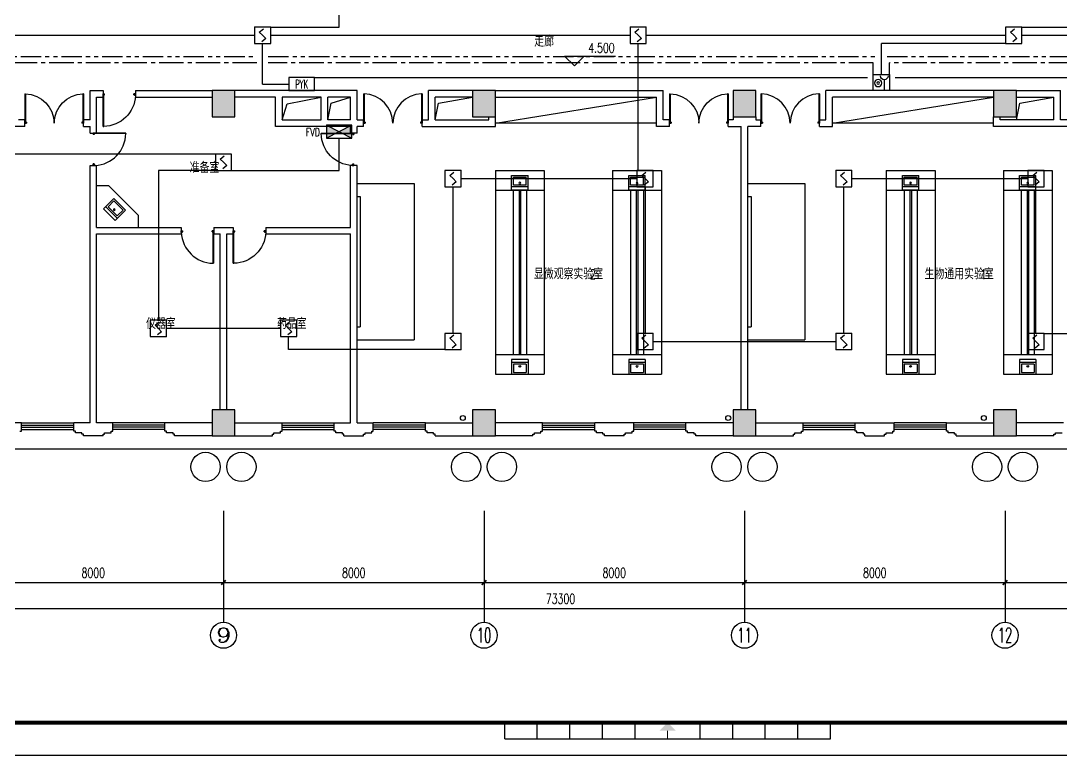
# Model space of a CAD drawing. Extents: x 190999 to 918899, y -200814 to 215286.
# Drawn here: x 349487 to 381437, y 71786 to 94331 of the extents above; entities that cross this region are included whole.
import ezdxf
from ezdxf.enums import TextEntityAlignment as Align

# ---------------------------------------------------------------- set-up
doc = ezdxf.new("R2010")
doc.units = 0
doc.header["$LTSCALE"] = 1000
doc.header["$MEASUREMENT"] = 0
doc.linetypes.add('CENTER2', pattern=[1.125, 0.75, -0.125, 0.125, -0.125])
doc.linetypes.add('PHANTOM2', pattern=[1.25, 0.625, -0.125, 0.125, -0.125, 0.125, -0.125])
doc.layers.get('Defpoints').update_dxf_attribs({"color": 1})
for name, color, linetype in [('00-EQUIP', 3, 'Continuous'), ('00-WIRE-4', 6, 'Continuous'), ('A-墙线', 2, 'Continuous'), ('A-外包装修', 250, 'Continuous'), ('A-外窗', 145, 'Continuous'), ('A-家具', 250, 'Continuous'), ('A-门', 167, 'Continuous'), ('AXIS', 3, 'Continuous'), ('AXIS_TEXT', 7, 'Continuous'), ('COLUMN', 2, 'Continuous'), ('DIM_ELEV', 3, 'Continuous'), ('PUB_HATCH', 250, 'Continuous'), ('PUB_TEXT', 7, 'Continuous'), ('图框', 189, 'Continuous'), ('房间名称', 7, 'Continuous'), ('暖通-风-说明', 3, 'Continuous'), ('洞口线', 165, 'Continuous'), ('雨水管', 151, 'Continuous')]:
    doc.layers.add(name, color=color, linetype=linetype)
doc.styles.add('_COMPLEX', font='COMPLEX.shx', dxfattribs={"width": 0.5})
doc.styles.add('_TCH_AXIS', font='COMPLEX', dxfattribs={"bigfont": 'GBCBIG'})
doc.styles.add('_TCH_DIM', font='SIMPLEX', dxfattribs={"bigfont": 'GBCBIG'})
doc.styles.add('COMPLEX', font='COMPLEX')
doc.styles.add('DIM_FONT', font='SIMPLEX', dxfattribs={"width": 0.7, "bigfont": 'GBCBIG'})
doc.styles.add('HZ-ZGBZ', font='romanc.shx', dxfattribs={"width": 0.65})
doc.styles.get("Standard").update_dxf_attribs({"font": 'simhei.ttf'})
doc.styles.add('XXK', font='romans.shx', dxfattribs={"width": 0.75, "bigfont": 'hzf.shx'})
doc.styles.add('zz-1', font='arial.ttf', dxfattribs={"width": 0.8})
doc.linetypes.add('4INE', pattern='A,1,-0.15,["4",XXK,S=0.3,R=0,X=-0.1,Y=-0.1],-0.25', length=1.4)
doc.dimstyles.new('DIMN', dxfattribs={"dimtxt": 300, "dimasz": 100, "dimexe": 250, "dimexo": 300, "dimgap": 150, "dimtad": 1, "dimdec": 0, "dimzin": 0, "dimdsep": 46, "dimtxsty": 'DIM_FONT', "dimblk": 'ARCHTICK', "dimcen": 0.09, "dimclrt": 7, "dimazin": 2, "dimtfac": 1, "dimtdec": 0, "dimtix": 1, "dimtmove": 2, "dimatfit": 3, "dimfxl": 0, "dimtolj": 1, "dimtzin": 0, "dimarcsym": 0})

# ---------------------------------------------------------------- blocks, each defined once
blk = doc.blocks.new('TJAD_TK_A0')
at = {"layer": '图框'}
for p, q in [((1517.5, -436.65), (1517.5, -431.65)), ((1527.5, -436.65), (1527.5, -431.65)), ((1537.5, -436.65), (1537.5, -431.65)), ((1547.5, -436.65), (1547.5, -431.65)), ((1557.5, -436.65), (1557.5, -431.65)), ((1577.5, -436.65), (1577.5, -431.65)), ((1587.5, -436.65), (1587.5, -431.65)), ((1597.5, -436.65), (1597.5, -431.65)), ((1607.5, -436.65), (1607.5, -431.65)), ((1617.5, -436.65), (1617.5, -431.65)), ((1517.5, -436.65), (1617.5, -436.65)), ((973, -441.7), (2162, -441.7))]:
    blk.add_line(p, q, dxfattribs=at)
at = {"layer": '图框', "const_width": 1.2}
blk.add_lwpolyline([(2152, -431.7), (2152, 389.3), (998, 389.3), (998, -431.7)], close=True, dxfattribs=at)
at = {"layer": '图框', "const_width": 0.3}
blk.add_lwpolyline([(1567.5, -434.15), (1567.5, -436.65)], dxfattribs=at)
at = {"layer": '图框'}
blk.add_solid([(1570, -434.15), (1565, -434.15), (1567.5, -431.65)], dxfattribs=at)
blk = doc.blocks.new('m1000')
at = {"layer": 'A-墙线'}
for p, q in [((0, 0), (0, 200)), ((1000, 0), (1000, 200))]:
    blk.add_line(p, q, dxfattribs=at)
at = {"layer": 'A-门'}
for p, q in [((0, 1100), (0, 100)), ((0, 1100), (20, 1100)), ((20, 1100), (20, 150)), ((0, 150), (30, 150)), ((0, 100), (50, 100)), ((30, 150), (30, 130)), ((30, 130), (50, 130)), ((50, 130), (50, 100)), ((950, 130), (950, 100)), ((970, 130), (950, 130)), ((1000, 100), (950, 100)), ((970, 150), (970, 130)), ((1000, 150), (970, 150)), ((1000, 150), (1000, 100))]:
    blk.add_line(p, q, dxfattribs=at)
blk.add_arc((0, 100), 1000, 2.866, 88.854, dxfattribs=at)
blk = doc.blocks.new('m1800')
at = {"layer": 'A-墙线'}
for p, q in [((-900, -100), (-900, 100)), ((900, -100), (900, 100))]:
    blk.add_line(p, q, dxfattribs=at)
at = {"layer": 'A-门'}
for p, q in [((-900, 900), (-900, 0)), ((-900, 900), (-880, 900)), ((-880, 900), (-880, 50)), ((880, 900), (880, 50)), ((900, 900), (880, 900)), ((900, 900), (900, 0)), ((-900, 50), (-870, 50)), ((-900, 0), (-850, 0)), ((-870, 50), (-870, 30)), ((-870, 30), (-850, 30)), ((-850, 30), (-850, 0)), ((850, 30), (850, 0)), ((870, 30), (850, 30)), ((900, 0), (850, 0)), ((870, 50), (870, 30)), ((900, 50), (870, 50))]:
    blk.add_line(p, q, dxfattribs=at)
for centre, start, end in [((-900, 0), 0, 88.7267), ((900, 0), 91.2733, 180)]:
    blk.add_arc(centre, 900, start, end, dxfattribs=at)
blk = doc.blocks.new('_ArchTick')
at = {"const_width": 0.5}
blk.add_lwpolyline([(-0.7, -0.7), (0.7, 0.7)], dxfattribs=at)
blk = doc.blocks.new('*D67')
at = {"layer": 'AXIS', "color": 0, "lineweight": -2}
for p, q in [((347712, 78486), (347712, 76836)), ((355712, 78486), (355712, 76836)), ((347712, 77086), (355712, 77086))]:
    blk.add_line(p, q, dxfattribs=at)
at = {"layer": 'Defpoints', "color": 0}
for p in [(347712, 78786), (355712, 78786), (355712, 77086)]:
    blk.add_point(p, dxfattribs=at)
at = {"layer": 'AXIS', "color": 0, "lineweight": -2, "xscale": 100, "yscale": 100, "zscale": 100, "rotation": 180}
blk.add_blockref('_ArchTick', (347712, 77086), dxfattribs=at)
at = {"layer": 'AXIS', "color": 0, "lineweight": -2, "xscale": 100, "yscale": 100, "zscale": 100}
blk.add_blockref('_ArchTick', (355712, 77086), dxfattribs=at)
at = {"layer": 'AXIS', "color": 7, "insert": (351712, 77386), "char_height": 300, "attachment_point": 5, "style": 'DIM_FONT'}
blk.add_mtext('\\A1;8000', dxfattribs=at)
blk = doc.blocks.new('*D68')
at = {"layer": 'AXIS', "color": 0, "lineweight": -2}
for p, q in [((355712, 78486), (355712, 76836)), ((363712, 78486), (363712, 76836)), ((355712, 77086), (363712, 77086))]:
    blk.add_line(p, q, dxfattribs=at)
at = {"layer": 'Defpoints', "color": 0}
for p in [(355712, 78786), (363712, 78786), (363712, 77086)]:
    blk.add_point(p, dxfattribs=at)
at = {"layer": 'AXIS', "color": 0, "lineweight": -2, "xscale": 100, "yscale": 100, "zscale": 100, "rotation": 180}
blk.add_blockref('_ArchTick', (355712, 77086), dxfattribs=at)
at = {"layer": 'AXIS', "color": 0, "lineweight": -2, "xscale": 100, "yscale": 100, "zscale": 100}
blk.add_blockref('_ArchTick', (363712, 77086), dxfattribs=at)
at = {"layer": 'AXIS', "color": 7, "insert": (359712, 77386), "char_height": 300, "attachment_point": 5, "style": 'DIM_FONT'}
blk.add_mtext('\\A1;8000', dxfattribs=at)
blk = doc.blocks.new('*D69')
at = {"layer": 'AXIS', "color": 0, "lineweight": -2}
for p, q in [((363712, 78486), (363712, 76836)), ((371712, 78486), (371712, 76836)), ((363712, 77086), (371712, 77086))]:
    blk.add_line(p, q, dxfattribs=at)
at = {"layer": 'Defpoints', "color": 0}
for p in [(363712, 78786), (371712, 78786), (371712, 77086)]:
    blk.add_point(p, dxfattribs=at)
at = {"layer": 'AXIS', "color": 0, "lineweight": -2, "xscale": 100, "yscale": 100, "zscale": 100, "rotation": 180}
blk.add_blockref('_ArchTick', (363712, 77086), dxfattribs=at)
at = {"layer": 'AXIS', "color": 0, "lineweight": -2, "xscale": 100, "yscale": 100, "zscale": 100}
blk.add_blockref('_ArchTick', (371712, 77086), dxfattribs=at)
at = {"layer": 'AXIS', "color": 7, "insert": (367712, 77386), "char_height": 300, "attachment_point": 5, "style": 'DIM_FONT'}
blk.add_mtext('\\A1;8000', dxfattribs=at)
blk = doc.blocks.new('*D70')
at = {"layer": 'AXIS', "color": 0, "lineweight": -2}
for p, q in [((371712, 78486), (371712, 76836)), ((379712, 78486), (379712, 76836)), ((371712, 77086), (379712, 77086))]:
    blk.add_line(p, q, dxfattribs=at)
at = {"layer": 'Defpoints', "color": 0}
for p in [(371712, 78786), (379712, 78786), (379712, 77086)]:
    blk.add_point(p, dxfattribs=at)
at = {"layer": 'AXIS', "color": 0, "lineweight": -2, "xscale": 100, "yscale": 100, "zscale": 100, "rotation": 180}
blk.add_blockref('_ArchTick', (371712, 77086), dxfattribs=at)
at = {"layer": 'AXIS', "color": 0, "lineweight": -2, "xscale": 100, "yscale": 100, "zscale": 100}
blk.add_blockref('_ArchTick', (379712, 77086), dxfattribs=at)
at = {"layer": 'AXIS', "color": 7, "insert": (375712, 77386), "char_height": 300, "attachment_point": 5, "style": 'DIM_FONT'}
blk.add_mtext('\\A1;8000', dxfattribs=at)
blk = doc.blocks.new('*D71')
at = {"layer": 'AXIS', "color": 0, "lineweight": -2}
for p, q in [((379712, 78486), (379712, 76836)), ((387712, 78486), (387712, 76836)), ((379712, 77086), (387712, 77086))]:
    blk.add_line(p, q, dxfattribs=at)
at = {"layer": 'Defpoints', "color": 0}
for p in [(379712, 78786), (387712, 78786), (387712, 77086)]:
    blk.add_point(p, dxfattribs=at)
at = {"layer": 'AXIS', "color": 0, "lineweight": -2, "xscale": 100, "yscale": 100, "zscale": 100, "rotation": 180}
blk.add_blockref('_ArchTick', (379712, 77086), dxfattribs=at)
at = {"layer": 'AXIS', "color": 0, "lineweight": -2, "xscale": 100, "yscale": 100, "zscale": 100}
blk.add_blockref('_ArchTick', (387712, 77086), dxfattribs=at)
at = {"layer": 'AXIS', "color": 7, "insert": (383712, 77386), "char_height": 300, "attachment_point": 5, "style": 'DIM_FONT'}
blk.add_mtext('\\A1;8000', dxfattribs=at)
blk = doc.blocks.new('*D75')
at = {"layer": 'AXIS', "color": 0, "lineweight": -2}
for p, q in [((329412, 78486), (329412, 76036)), ((402712, 78486), (402712, 76036)), ((329412, 76286), (402712, 76286))]:
    blk.add_line(p, q, dxfattribs=at)
at = {"layer": 'Defpoints', "color": 0}
for p in [(329412, 78786), (402712, 78786), (402712, 76286)]:
    blk.add_point(p, dxfattribs=at)
at = {"layer": 'AXIS', "color": 0, "lineweight": -2, "xscale": 100, "yscale": 100, "zscale": 100, "rotation": 180}
blk.add_blockref('_ArchTick', (329412, 76286), dxfattribs=at)
at = {"layer": 'AXIS', "color": 0, "lineweight": -2, "xscale": 100, "yscale": 100, "zscale": 100}
blk.add_blockref('_ArchTick', (402712, 76286), dxfattribs=at)
at = {"layer": 'AXIS', "color": 7, "insert": (366062, 76586), "char_height": 300, "attachment_point": 5, "style": 'DIM_FONT'}
blk.add_mtext('\\A1;73300', dxfattribs=at)
blk = doc.blocks.new('_AXISO')
blk.add_circle((0, 0), 0.5)
at = {"layer": 'AXIS_TEXT', "style": 'COMPLEX', "width": 1.041667}
blk.add_attdef('A', text='', height=0.56, dxfattribs=at).set_placement((-0.25, -0.28), (0.25, -0.28), align=Align.FIT)
blk = doc.blocks.new('$plan$00001609')
at = {"linetype": 'Continuous'}
for p, q in [((0, -251), (0, 251)), ((0, 251), (450, 251)), ((93, -251), (93, 251)), ((146, -199), (146, 199)), ((146, 199), (397, 199)), ((397, 199), (397, -199)), ((450, 251), (450, -251)), ((0, -251), (450, -251)), ((146, -199), (397, -199))]:
    blk.add_line(p, q, dxfattribs=at)
blk.add_line((238, 2), (238, 0))
blk.add_arc((212, 0), 26, 4.716, 0, dxfattribs=at)
at = {"style": 'zz-1'}
for tag in ['YSIZE', 'XSIZE']:
    blk.add_attdef(tag, (0, 0), '', height=0.5, dxfattribs=at)
blk = doc.blocks.new('_LINKPT1')
at = {"color": 0}
blk.add_line((0, 0), (0, 0), dxfattribs=at)
blk = doc.blocks.new('3S1KCGW2')
for p, q in [((0.5, 0.5), (-0.5, 0.5)), ((-0.5, 0.5), (-0.5, -0.5)), ((-0.2, 0.2), (0.05, 0.4)), ((0, 0), (-0.2, 0.2)), ((0, 0), (0.2, -0.2)), ((0.5, -0.5), (0.5, 0.5)), ((-0.5, -0.5), (0.5, -0.5)), ((0.2, -0.2), (-0.05, -0.4))]:
    blk.add_line(p, q)
at = {"const_width": 0.04, "flags": 128}
blk.add_lwpolyline([(-0.5, -0.5), (-0.5, 0.5), (0.5, 0.5), (0.5, -0.5)], close=True, dxfattribs=at)
at = {"xscale": 0.002, "yscale": 0.002, "zscale": 0.002}
for p in [(-0.5, 0), (0, 0.5), (0.5, 0), (0, -0.5)]:
    blk.add_blockref('_LINKPT1', p, dxfattribs=at)
at = {"flags": 9}
blk.add_attdef('A', (0, 0), '', height=0.00002, dxfattribs=at)
blk = doc.blocks.new('3T1W6ZCM')
for p, q in [((0.5, 0.5), (-0.5, 0.5)), ((-0.5, 0.5), (-0.5, -0.5)), ((-0.178, 0.172), (-0.178, -0.443)), ((0.5, -0.5), (0.5, 0.5)), ((-0.5, -0.5), (0.5, -0.5))]:
    blk.add_line(p, q)
at = {"const_width": 0.04}
blk.add_lwpolyline([(-0.5, 0.5), (-0.5, -0.5), (0.5, -0.5), (0.5, 0.5)], close=True, dxfattribs=at)
for radius in [0.222, 0.074]:
    blk.add_circle((0.197, -0.03), radius)
blk.add_arc((-0.178, 0.403), 0.231, 180, 0)
at = {"xscale": 0.002, "yscale": 0.002, "zscale": 0.002}
for p in [(-0.5, 0), (0, 0.5), (0.5, 0), (0, -0.5)]:
    blk.add_blockref('_LINKPT1', p, dxfattribs=at)
at = {"flags": 9}
blk.add_attdef('A', (0, 0), '', height=0.00002, dxfattribs=at)
blk = doc.blocks.new('6H2KALM6')
for p, q in [((-0.78, 0.4), (0.78, -0.4)), ((0.78, 0.4), (-0.78, -0.4)), ((0.78, 0.4), (-0.78, 0.4)), ((-0.78, 0.4), (-0.78, -0.4)), ((0.78, -0.4), (0.78, 0.4)), ((-0.78, -0.4), (0.78, -0.4))]:
    blk.add_line(p, q)
at = {"const_width": 0.04}
blk.add_lwpolyline([(-0.78, 0.4), (-0.78, -0.4), (0.78, -0.4), (0.78, 0.4)], close=True, dxfattribs=at)
for points in [[(-0.78, 0.4), (0, 0), (-0.78, -0.4)], [(0.78, 0.4), (0, 0), (0.78, -0.4)]]:
    blk.add_solid(points)
at = {"xscale": 0.002, "yscale": 0.002, "zscale": 0.002}
for p in [(-0.78, 0), (0, 0.4), (0.78, 0), (0, -0.4)]:
    blk.add_blockref('_LINKPT1', p, dxfattribs=at)
at = {"flags": 9}
blk.add_attdef('A', (0, 0), '', height=0.00002, dxfattribs=at)
blk = doc.blocks.new('6A2DRK5Q')
for p, q in [((0.78, 0.4), (-0.78, 0.4)), ((-0.78, 0.4), (-0.78, -0.4)), ((0.78, -0.4), (0.78, 0.4)), ((-0.78, -0.4), (0.78, -0.4))]:
    blk.add_line(p, q)
at = {"xscale": 0.002, "yscale": 0.002, "zscale": 0.002}
for p in [(-0.78, 0), (0, 0.4), (0.78, 0), (0, -0.4)]:
    blk.add_blockref('_LINKPT1', p, dxfattribs=at)
at = {"style": '_COMPLEX', "width": 0.6, "flags": 8}
blk.add_attdef('$TEXT$', text='', height=0.52, dxfattribs=at).set_placement((0, 0), align=Align.MIDDLE_CENTER)
at = {"flags": 9}
blk.add_attdef('A', (0, 0), '', height=0.00002, dxfattribs=at)

msp = doc.modelspace()

# ---------------------------------------------------------------- hatches: boundary and pattern name
at = {"layer": 'PUB_HATCH'}
for points in [[(356061.6, 91386.5), (356061.6, 92186.5), (355361.6, 92186.5), (355361.6, 91386.5)], [(364061.6, 91386.5), (364061.6, 92186.5), (363361.6, 92186.5), (363361.6, 91386.5)], [(372061.6, 91386.5), (372061.6, 92186.5), (371361.6, 92186.5), (371361.6, 91386.5)], [(380061.6, 91386.5), (380061.6, 92186.5), (379361.6, 92186.5), (379361.6, 91386.5)], [(356061.6, 81586.5), (356061.6, 82386.5), (355361.6, 82386.5), (355361.6, 81586.5)], [(364061.6, 81586.5), (364061.6, 82386.5), (363361.6, 82386.5), (363361.6, 81586.5)], [(372061.6, 81586.5), (372061.6, 82386.5), (371361.6, 82386.5), (371361.6, 81586.5)], [(380061.6, 81586.5), (380061.6, 82386.5), (379361.6, 82386.5), (379361.6, 81586.5)]]:
    msp.add_hatch(color=256, dxfattribs=at).paths.add_polyline_path(points)

# ---------------------------------------------------------------- linework, layer by layer
at = {"layer": '00-WIRE-4'}
for p, q in [((359261.3, 94136.5), (359261.3, 95086.5)), ((357161.6, 94136.5), (359261.3, 94136.5)), ((380228.3, 94136.5), (384161.9, 94136.5)), ((345628.3, 93886.5), (356661.6, 93886.5)), ((356911.6, 92386.5), (356911.6, 93636.5)), ((357161.6, 93886.5), (368195, 93886.5)), ((368445, 89732.5), (368445, 93636.5)), ((368695, 93886.5), (379728.3, 93886.5)), ((379728.3, 93636.5), (375914.2, 93636.5)), ((375914.2, 92686.5), (375914.2, 93636.5)), ((380228.3, 93886.5), (391261.6, 93886.5)), ((356911.6, 92386.5), (357721.6, 92386.5)), ((359261.6, 89736.5), (359261.6, 90730.6)), ((355461.6, 90236.5), (348611.6, 90236.5)), ((353711.6, 89736.5), (353711.6, 85136.5)), ((355461.6, 89736.5), (353711.6, 89736.5)), ((355961.6, 89736.5), (359261.6, 89736.5)), ((363010.4, 89486.5), (368407.9, 89486.5)), ((375011.6, 89486.5), (380411.6, 89486.5)), ((362760.4, 84736.5), (362760.4, 89236.5)), ((368657.9, 89236.5), (368657.9, 84736.5)), ((374761.6, 84736.5), (374761.6, 89236.5)), ((380661.6, 84736.5), (380661.6, 89236.5)), ((357461.6, 84886.5), (353961.6, 84886.5)), ((380911.6, 84736.5), (385461.6, 84736.5)), ((357711.6, 84236.5), (357711.6, 84636.5)), ((368907.9, 84486.5), (374511.6, 84486.5)), ((362510.4, 84236.5), (357711.6, 84236.5))]:
    msp.add_line(p, q, dxfattribs=at)
at = {"layer": '00-WIRE-4', "linetype": 'PHANTOM2'}
for p, q in [((346986.6, 93236.5), (356736.6, 93236.5)), ((357086.6, 93236.5), (375739.2, 93236.5)), ((376089.2, 93236.5), (396436.6, 93236.5))]:
    msp.add_line(p, q, dxfattribs=at)
at = {"layer": '00-WIRE-4', "linetype": 'CENTER2'}
for p, q in [((356736.6, 93036.5), (346986.6, 93036.5)), ((375664.2, 93036.5), (357086.6, 93036.5)), ((375664.2, 92686.5), (375664.2, 93036.5)), ((396436.6, 93036.5), (376164.2, 93036.5)), ((376164.2, 92686.5), (376164.2, 93036.5))]:
    msp.add_line(p, q, dxfattribs=at)
at = {"layer": '00-WIRE-4', "linetype": '4INE'}
for p, q in [((358501.6, 92586.5), (375489.2, 92586.5)), ((376339.2, 92586.5), (389721.6, 92586.5))]:
    msp.add_line(p, q, dxfattribs=at)
at = {"layer": 'A-墙线'}
for p, q in [((351611.6, 91286.5), (351611.6, 92186.5)), ((351611.6, 92186.5), (352011.6, 92186.5)), ((353011.6, 92186.5), (355361.6, 92186.5)), ((359811.6, 92186.5), (356061.6, 92186.5)), ((359811.6, 91286.5), (359811.6, 92186.5)), ((362011.6, 91286.5), (362011.6, 92186.5)), ((363361.6, 92186.5), (362011.6, 92186.5)), ((364061.6, 92186.5), (369211.6, 92186.5)), ((369211.6, 91286.5), (369211.6, 92186.5)), ((379361.6, 92186.5), (374211.6, 92186.5)), ((374211.6, 91286.5), (374211.6, 92186.5)), ((380061.6, 92186.5), (381411.6, 92186.5)), ((381411.6, 91286.5), (381411.6, 92186.5)), ((351811.6, 90886.5), (351811.6, 91986.5)), ((351811.6, 91986.5), (352011.6, 91986.5)), ((353011.6, 91986.5), (355361.6, 91986.5)), ((357311.6, 91986.5), (356061.6, 91986.5)), ((358713, 91986.5), (357511.6, 91986.5)), ((359611.6, 91986.5), (358911.6, 91986.5)), ((359611.6, 91286.5), (359611.6, 91986.5)), ((362211.6, 91286.5), (362211.6, 91986.5)), ((363361.6, 91986.5), (362211.6, 91986.5)), ((364061.6, 91986.5), (369011.6, 91986.5)), ((369011.6, 91086.5), (369011.6, 91986.5)), ((379361.6, 91986.5), (374411.6, 91986.5)), ((374411.6, 91086.5), (374411.6, 91986.5)), ((380061.6, 91986.5), (381211.6, 91986.5)), ((381211.6, 91286.5), (381211.6, 91986.5)), ((363861.6, 91286.5), (363861.6, 91386.5)), ((364061.6, 91086.5), (364061.6, 91386.5)), ((371361.6, 91386.5), (371361.6, 91286.5)), ((372061.6, 91386.5), (372061.6, 91286.5)), ((379361.6, 91086.5), (379361.6, 91386.5)), ((379561.6, 91286.5), (379561.6, 91386.5)), ((349611.6, 91086.5), (347361.6, 91086.5)), ((349611.6, 91286.5), (349411.6, 91286.5)), ((351611.6, 91286.5), (351411.6, 91286.5)), ((351411.6, 91086.5), (351611.6, 91086.5)), ((351611.6, 90886.5), (351611.6, 91086.5)), ((359611.6, 90886.5), (359611.6, 91086.5)), ((359811.6, 91286.5), (360011.6, 91286.5)), ((359811.6, 90886.5), (359811.6, 91086.5)), ((360011.6, 91086.5), (359811.6, 91086.5)), ((361811.6, 91286.5), (362011.6, 91286.5)), ((361811.6, 91086.5), (364061.6, 91086.5)), ((362211.6, 91286.5), (363861.6, 91286.5)), ((369411.6, 91086.5), (369011.6, 91086.5)), ((369411.6, 91286.5), (369211.6, 91286.5)), ((371361.6, 91286.5), (371211.6, 91286.5)), ((371211.6, 91086.5), (371611.6, 91086.5)), ((371611.6, 82386.5), (371611.6, 91086.5)), ((371811.6, 82386.5), (371811.6, 91086.5)), ((372211.6, 91086.5), (371811.6, 91086.5)), ((372061.6, 91286.5), (372211.6, 91286.5)), ((374011.6, 91286.5), (374211.6, 91286.5)), ((374011.6, 91086.5), (374411.6, 91086.5)), ((381611.6, 91086.5), (379361.6, 91086.5)), ((381211.6, 91286.5), (379561.6, 91286.5)), ((381611.6, 91286.5), (381411.6, 91286.5)), ((351611.6, 81986.5), (351611.6, 89886.5)), ((351811.6, 87986.5), (351811.6, 89886.5)), ((359611.6, 87986.5), (359611.6, 89886.5)), ((359811.6, 81986.5), (359811.6, 89886.5)), ((351811.6, 87986.5), (354411.6, 87986.5)), ((355411.6, 87986.5), (356011.6, 87986.5)), ((357011.6, 87986.5), (359611.6, 87986.5)), ((351811.6, 81986.5), (351811.6, 87786.5)), ((351811.6, 87786.5), (354411.6, 87786.5)), ((355411.6, 87786.5), (355611.6, 87786.5)), ((355611.6, 82386.5), (355611.6, 87786.5)), ((355811.6, 87786.5), (356011.6, 87786.5)), ((355811.6, 82386.5), (355811.6, 87786.5)), ((357011.6, 87786.5), (359611.6, 87786.5)), ((359611.6, 81986.5), (359611.6, 87786.5)), ((349511.6, 81986.5), (348061.6, 81986.5)), ((349511.6, 81736.5), (349511.6, 81986.5)), ((351611.6, 81986.5), (351111.6, 81986.5)), ((351111.6, 81736.5), (351111.6, 81986.5)), ((352311.6, 81986.5), (351811.6, 81986.5)), ((352311.6, 81736.5), (352311.6, 81986.5)), ((355361.6, 81986.5), (353911.6, 81986.5)), ((353911.6, 81736.5), (353911.6, 81986.5)), ((356061.6, 81986.5), (357511.6, 81986.5)), ((357511.6, 81736.5), (357511.6, 81986.5)), ((359111.6, 81986.5), (359611.6, 81986.5)), ((359111.6, 81736.5), (359111.6, 81986.5)), ((359811.6, 81986.5), (360311.6, 81986.5)), ((360311.6, 81736.5), (360311.6, 81986.5)), ((361911.6, 81986.5), (363361.6, 81986.5)), ((361911.6, 81736.5), (361911.6, 81986.5)), ((365511.6, 81986.5), (364061.6, 81986.5)), ((365511.6, 81736.5), (365511.6, 81986.5)), ((368311.6, 81986.5), (367111.6, 81986.5)), ((367111.6, 81736.5), (367111.6, 81986.5)), ((368311.6, 81736.5), (368311.6, 81986.5)), ((371361.6, 81986.5), (369911.6, 81986.5)), ((369911.6, 81736.5), (369911.6, 81986.5)), ((372061.6, 81986.5), (373511.6, 81986.5)), ((373511.6, 81736.5), (373511.6, 81986.5)), ((375111.6, 81986.5), (376311.6, 81986.5)), ((375111.6, 81736.5), (375111.6, 81986.5)), ((376311.6, 81736.5), (376311.6, 81986.5)), ((377911.6, 81986.5), (379361.6, 81986.5)), ((377911.6, 81736.5), (377911.6, 81986.5)), ((381511.6, 81986.5), (380061.6, 81986.5)), ((349461.6, 81736.5), (349511.6, 81736.5)), ((351161.6, 81736.5), (351111.6, 81736.5)), ((351161.6, 81686.5), (351161.6, 81736.5)), ((351361.6, 81686.5), (351161.6, 81686.5)), ((351361.6, 81636.5), (351361.6, 81686.5)), ((351411.6, 81636.5), (351361.6, 81636.5)), ((351411.6, 81586.5), (351411.6, 81636.5)), ((352011.6, 81586.5), (351411.6, 81586.5)), ((352011.6, 81586.5), (352011.6, 81636.5)), ((352011.6, 81636.5), (352061.6, 81636.5)), ((352061.6, 81636.5), (352061.6, 81686.5)), ((352061.6, 81686.5), (352261.6, 81686.5)), ((352261.6, 81736.5), (352311.6, 81736.5)), ((352261.6, 81686.5), (352261.6, 81736.5)), ((353961.6, 81736.5), (353911.6, 81736.5)), ((353961.6, 81686.5), (353961.6, 81736.5)), ((354161.6, 81686.5), (353961.6, 81686.5)), ((354161.6, 81636.5), (354161.6, 81686.5)), ((354211.6, 81636.5), (354161.6, 81636.5)), ((354211.6, 81586.5), (354211.6, 81636.5)), ((355361.6, 81586.5), (354211.6, 81586.5)), ((356061.6, 81586.5), (357211.6, 81586.5)), ((357211.6, 81586.5), (357211.6, 81636.5)), ((357211.6, 81636.5), (357261.6, 81636.5)), ((357261.6, 81636.5), (357261.6, 81686.5)), ((357261.6, 81686.5), (357461.6, 81686.5)), ((357461.6, 81736.5), (357511.6, 81736.5)), ((357461.6, 81686.5), (357461.6, 81736.5)), ((359161.6, 81736.5), (359111.6, 81736.5)), ((359161.6, 81686.5), (359161.6, 81736.5)), ((359361.6, 81686.5), (359161.6, 81686.5)), ((359361.6, 81636.5), (359361.6, 81686.5)), ((359411.6, 81636.5), (359361.6, 81636.5)), ((359411.6, 81586.5), (359411.6, 81636.5)), ((359411.6, 81586.5), (360011.6, 81586.5)), ((360011.6, 81586.5), (360011.6, 81636.5)), ((360011.6, 81636.5), (360061.6, 81636.5)), ((360061.6, 81636.5), (360061.6, 81686.5)), ((360061.6, 81686.5), (360261.6, 81686.5)), ((360261.6, 81736.5), (360311.6, 81736.5)), ((360261.6, 81686.5), (360261.6, 81736.5)), ((361961.6, 81736.5), (361911.6, 81736.5)), ((361961.6, 81686.5), (361961.6, 81736.5)), ((362161.6, 81686.5), (361961.6, 81686.5)), ((362161.6, 81636.5), (362161.6, 81686.5)), ((362211.6, 81636.5), (362161.6, 81636.5)), ((362211.6, 81586.5), (362211.6, 81636.5)), ((362211.6, 81586.5), (363361.6, 81586.5)), ((365211.6, 81586.5), (364061.6, 81586.5)), ((365211.6, 81586.5), (365211.6, 81636.5)), ((365211.6, 81636.5), (365261.6, 81636.5)), ((365261.6, 81636.5), (365261.6, 81686.5)), ((365261.6, 81686.5), (365461.6, 81686.5)), ((365461.6, 81736.5), (365511.6, 81736.5)), ((365461.6, 81686.5), (365461.6, 81736.5)), ((367161.6, 81736.5), (367111.6, 81736.5)), ((367161.6, 81686.5), (367161.6, 81736.5)), ((367361.6, 81686.5), (367161.6, 81686.5)), ((367361.6, 81636.5), (367361.6, 81686.5)), ((367411.6, 81636.5), (367361.6, 81636.5)), ((367411.6, 81586.5), (367411.6, 81636.5)), ((368011.6, 81586.5), (367411.6, 81586.5)), ((368011.6, 81586.5), (368011.6, 81636.5)), ((368011.6, 81636.5), (368061.6, 81636.5)), ((368061.6, 81636.5), (368061.6, 81686.5)), ((368061.6, 81686.5), (368261.6, 81686.5)), ((368261.6, 81736.5), (368311.6, 81736.5)), ((368261.6, 81686.5), (368261.6, 81736.5)), ((369961.6, 81736.5), (369911.6, 81736.5)), ((369961.6, 81686.5), (369961.6, 81736.5)), ((370161.6, 81686.5), (369961.6, 81686.5)), ((370161.6, 81636.5), (370161.6, 81686.5)), ((370211.6, 81636.5), (370161.6, 81636.5)), ((370211.6, 81586.5), (370211.6, 81636.5)), ((371361.6, 81586.5), (370211.6, 81586.5)), ((372061.6, 81586.5), (373211.6, 81586.5)), ((373211.6, 81586.5), (373211.6, 81636.5)), ((373211.6, 81636.5), (373261.6, 81636.5)), ((373261.6, 81636.5), (373261.6, 81686.5)), ((373261.6, 81686.5), (373461.6, 81686.5)), ((373461.6, 81736.5), (373511.6, 81736.5)), ((373461.6, 81686.5), (373461.6, 81736.5)), ((375161.6, 81736.5), (375111.6, 81736.5)), ((375161.6, 81686.5), (375161.6, 81736.5)), ((375361.6, 81686.5), (375161.6, 81686.5)), ((375361.6, 81636.5), (375361.6, 81686.5)), ((375411.6, 81636.5), (375361.6, 81636.5)), ((375411.6, 81586.5), (375411.6, 81636.5)), ((375411.6, 81586.5), (376011.6, 81586.5)), ((376011.6, 81586.5), (376011.6, 81636.5)), ((376011.6, 81636.5), (376061.6, 81636.5)), ((376061.6, 81636.5), (376061.6, 81686.5)), ((376061.6, 81686.5), (376261.6, 81686.5)), ((376261.6, 81736.5), (376311.6, 81736.5)), ((376261.6, 81686.5), (376261.6, 81736.5)), ((377961.6, 81736.5), (377911.6, 81736.5)), ((377961.6, 81686.5), (377961.6, 81736.5)), ((378161.6, 81686.5), (377961.6, 81686.5)), ((378161.6, 81636.5), (378161.6, 81686.5)), ((378211.6, 81636.5), (378161.6, 81636.5)), ((378211.6, 81586.5), (378211.6, 81636.5)), ((378211.6, 81586.5), (379361.6, 81586.5)), ((381211.6, 81586.5), (380061.6, 81586.5)), ((381211.6, 81586.5), (381211.6, 81636.5)), ((381211.6, 81636.5), (381261.6, 81636.5)), ((381261.6, 81636.5), (381261.6, 81686.5)), ((381261.6, 81686.5), (381461.6, 81686.5))]:
    msp.add_line(p, q, dxfattribs=at)
for points in [[(359611.6, 91086.5), (357311.6, 91086.5), (357311.6, 91986.5)], [(357511.6, 91986.5), (357511.6, 91286.5), (358711.6, 91286.5), (358711.6, 91986.5)], [(359611.6, 91286.5), (358911.6, 91286.5), (358911.6, 91986.5)]]:
    msp.add_lwpolyline(points, dxfattribs=at)
at = {"layer": 'A-外包装修'}
msp.add_line((339011.6, 81186.5), (403711.6, 81186.5), dxfattribs=at)
for centre in [(355161.6, 80636.5), (356261.6, 80636.5), (363161.6, 80636.5), (364261.6, 80636.5), (371161.6, 80636.5), (372261.6, 80636.5), (379161.6, 80636.5), (380261.6, 80636.5)]:
    msp.add_circle(centre, 450, dxfattribs=at)
at = {"layer": 'A-外窗'}
for p, q in [((349511.6, 81986.5), (351111.6, 81986.5)), ((349511.6, 81916.5), (351111.6, 81916.5)), ((349511.6, 81856.5), (351111.6, 81856.5)), ((353911.6, 81986.5), (352311.6, 81986.5)), ((353911.6, 81916.5), (352311.6, 81916.5)), ((353911.6, 81856.5), (352311.6, 81856.5)), ((357511.6, 81986.5), (359111.6, 81986.5)), ((357511.6, 81916.5), (359111.6, 81916.5)), ((357511.6, 81856.5), (359111.6, 81856.5)), ((361911.6, 81986.5), (360311.6, 81986.5)), ((361911.6, 81916.5), (360311.6, 81916.5)), ((361911.6, 81856.5), (360311.6, 81856.5)), ((365511.6, 81986.5), (367111.6, 81986.5)), ((365511.6, 81916.5), (367111.6, 81916.5)), ((365511.6, 81856.5), (367111.6, 81856.5)), ((369911.6, 81986.5), (368311.6, 81986.5)), ((369911.6, 81916.5), (368311.6, 81916.5)), ((369911.6, 81856.5), (368311.6, 81856.5)), ((373511.6, 81986.5), (375111.6, 81986.5)), ((373511.6, 81916.5), (375111.6, 81916.5)), ((373511.6, 81856.5), (375111.6, 81856.5)), ((377911.6, 81986.5), (376311.6, 81986.5)), ((377911.6, 81916.5), (376311.6, 81916.5)), ((377911.6, 81856.5), (376311.6, 81856.5)), ((349511.6, 81786.5), (351111.6, 81786.5)), ((353911.6, 81786.5), (352311.6, 81786.5)), ((357511.6, 81786.5), (359111.6, 81786.5)), ((361911.6, 81786.5), (360311.6, 81786.5)), ((365511.6, 81786.5), (367111.6, 81786.5)), ((369911.6, 81786.5), (368311.6, 81786.5)), ((373511.6, 81786.5), (375111.6, 81786.5)), ((377911.6, 81786.5), (376311.6, 81786.5))]:
    msp.add_line(p, q, dxfattribs=at)
at = {"layer": 'A-家具'}
for p, q in [((364061.6, 91186.5), (369011.6, 91986.5)), ((374411.6, 91186.5), (379361.6, 91986.5)), ((369011.6, 91186.5), (364061.6, 91186.5)), ((379361.6, 91186.5), (374411.6, 91186.5)), ((364061.6, 89736.5), (364061.6, 83486.5)), ((364061.6, 89736.5), (365561.6, 89736.5)), ((365561.6, 89736.5), (365561.6, 83486.5)), ((367661.6, 89736.5), (367661.6, 83486.5)), ((367661.6, 89736.5), (369161.6, 89736.5)), ((369161.6, 89736.5), (369161.6, 83486.5)), ((376061.6, 89736.5), (376061.6, 83486.5)), ((376061.6, 89736.5), (377561.6, 89736.5)), ((377561.6, 89736.5), (377561.6, 83486.5)), ((379661.6, 89736.5), (379661.6, 83486.5)), ((379661.6, 89736.5), (381161.6, 89736.5)), ((381161.6, 89736.5), (381161.6, 83486.5)), ((352186.6, 89261.5), (351811.6, 89261.5)), ((353086.6, 88361.5), (352186.6, 89261.5)), ((359811.6, 89336.5), (361561.6, 89336.5)), ((361561.6, 89336.5), (361561.6, 84536.5)), ((371811.6, 89336.5), (373561.6, 89336.5)), ((373561.6, 89336.5), (373561.6, 84536.5)), ((359811.6, 88936.5), (359911.6, 88936.5)), ((359911.6, 88936.5), (359911.6, 84936.5)), ((364061.6, 89136.5), (365561.6, 89136.5)), ((364611.6, 89136.5), (364611.6, 84086.5)), ((364786.6, 89136.5), (364786.6, 84086.5)), ((364836.6, 89136.5), (364836.6, 84086.5)), ((365011.6, 89136.5), (365011.6, 84086.5)), ((367661.6, 89136.5), (369161.6, 89136.5)), ((368211.6, 89136.5), (368211.6, 84086.5)), ((368386.6, 89136.5), (368386.6, 84086.5)), ((368436.6, 89136.5), (368436.6, 84086.5)), ((368611.6, 89136.5), (368611.6, 84086.5)), ((371811.6, 88936.5), (371911.6, 88936.5)), ((371911.6, 88936.5), (371911.6, 84936.5)), ((376061.6, 89136.5), (377561.6, 89136.5)), ((376611.6, 89136.5), (376611.6, 84086.5)), ((376786.6, 89136.5), (376786.6, 84086.5)), ((376836.6, 89136.5), (376836.6, 84086.5)), ((377011.6, 89136.5), (377011.6, 84086.5)), ((379661.6, 89136.5), (381161.6, 89136.5)), ((380211.6, 89136.5), (380211.6, 84086.5)), ((380386.6, 89136.5), (380386.6, 84086.5)), ((380436.6, 89136.5), (380436.6, 84086.5)), ((380611.6, 89136.5), (380611.6, 84086.5)), ((353086.6, 88361.5), (353086.6, 87986.5)), ((359811.6, 84936.5), (359911.6, 84936.5)), ((371811.6, 84936.5), (371911.6, 84936.5)), ((359811.6, 84536.5), (361561.6, 84536.5)), ((371811.6, 84536.5), (373561.6, 84536.5)), ((364061.6, 84086.5), (365561.6, 84086.5)), ((367661.6, 84086.5), (369161.6, 84086.5)), ((376061.6, 84086.5), (377561.6, 84086.5)), ((379661.6, 84086.5), (381161.6, 84086.5)), ((364061.6, 83486.5), (365561.6, 83486.5)), ((367661.6, 83486.5), (369161.6, 83486.5)), ((376061.6, 83486.5), (377561.6, 83486.5)), ((379661.6, 83486.5), (381161.6, 83486.5))]:
    msp.add_line(p, q, dxfattribs=at)
at = {"layer": 'AXIS'}
for p, q in [((355711.6, 79286.5), (355711.6, 75867.4)), ((363711.6, 79286.5), (363711.6, 75867.4)), ((371711.6, 79286.5), (371711.6, 75867.4)), ((379711.6, 79286.5), (379711.6, 75867.4))]:
    msp.add_line(p, q, dxfattribs=at)
at = {"layer": 'COLUMN'}
for p, q in [((356061.6, 92186.5), (355361.6, 92186.5)), ((355361.6, 92186.5), (355361.6, 91386.5)), ((356061.6, 91386.5), (356061.6, 92186.5)), ((364061.6, 92186.5), (363361.6, 92186.5)), ((363361.6, 92186.5), (363361.6, 91386.5)), ((364061.6, 91386.5), (364061.6, 92186.5)), ((372061.6, 92186.5), (371361.6, 92186.5)), ((371361.6, 92186.5), (371361.6, 91386.5)), ((372061.6, 91386.5), (372061.6, 92186.5)), ((380061.6, 92186.5), (379361.6, 92186.5)), ((379361.6, 92186.5), (379361.6, 91386.5)), ((380061.6, 91386.5), (380061.6, 92186.5)), ((355361.6, 91386.5), (356061.6, 91386.5)), ((363361.6, 91386.5), (364061.6, 91386.5)), ((371361.6, 91386.5), (372061.6, 91386.5)), ((379361.6, 91386.5), (380061.6, 91386.5)), ((356061.6, 82386.5), (355361.6, 82386.5)), ((355361.6, 82386.5), (355361.6, 81586.5)), ((356061.6, 81586.5), (356061.6, 82386.5)), ((364061.6, 82386.5), (363361.6, 82386.5)), ((363361.6, 82386.5), (363361.6, 81586.5)), ((364061.6, 81586.5), (364061.6, 82386.5)), ((372061.6, 82386.5), (371361.6, 82386.5)), ((371361.6, 82386.5), (371361.6, 81586.5)), ((372061.6, 81586.5), (372061.6, 82386.5)), ((380061.6, 82386.5), (379361.6, 82386.5)), ((379361.6, 82386.5), (379361.6, 81586.5)), ((380061.6, 81586.5), (380061.6, 82386.5)), ((355361.6, 81586.5), (356061.6, 81586.5)), ((363361.6, 81586.5), (364061.6, 81586.5)), ((371361.6, 81586.5), (372061.6, 81586.5)), ((379361.6, 81586.5), (380061.6, 81586.5))]:
    msp.add_line(p, q, dxfattribs=at)
at = {"layer": 'DIM_ELEV'}
for p, q in [((366487.9, 92944.8), (366187.9, 93244.8)), ((366187.9, 93244.8), (367752.9, 93244.8)), ((366487.9, 92944.8), (366787.9, 93244.8))]:
    msp.add_line(p, q, dxfattribs=at)
at = {"layer": '洞口线', "ltscale": 2}
for points in [[(357511.6, 91286.5), (357665.7, 91784.8), (358713, 91986.5)], [(358911.6, 91286.5), (359014.4, 91799.3), (359611.6, 91986.5)], [(362211.6, 91286.5), (362314.4, 91799.3), (363361.6, 91986.5)], [(380061.6, 91286.5), (380164.4, 91799.3), (381211.6, 91986.5)]]:
    msp.add_lwpolyline(points, dxfattribs=at)
at = {"layer": '雨水管'}
for centre in [(363061.6, 82136.5), (371211.6, 82136.5), (379061.6, 82136.5)]:
    msp.add_circle(centre, 75, dxfattribs=at)

# ---------------------------------------------------------------- block references
at = {"layer": '00-EQUIP', "yscale": 500, "zscale": 500}
for name, p, xscale in [('3S1KCGW2', (356911.6, 93886.5), 500), ('3S1KCGW2', (368445, 93886.5), 500), ('3S1KCGW2', (379978.3, 93886.5), 500), ('3T1W6ZCM', (375914.2, 92436.5), -500), ('6H2KALM6', (359261.6, 90930.6), 500), ('3S1KCGW2', (355711.6, 89986.5), 500), ('3S1KCGW2', (362760.4, 89486.5), 500), ('3S1KCGW2', (368657.9, 89486.5), 500), ('3S1KCGW2', (374761.6, 89486.5), 500), ('3S1KCGW2', (380661.6, 89486.5), 500), ('3S1KCGW2', (353711.6, 84886.5), 500), ('3S1KCGW2', (357711.6, 84886.5), 500), ('3S1KCGW2', (362760.4, 84486.5), 500), ('3S1KCGW2', (368657.9, 84486.5), 500), ('3S1KCGW2', (374761.6, 84486.5), 500), ('3S1KCGW2', (380661.6, 84486.5), 500)]:
    msp.add_blockref(name, p, dxfattribs=dict(at, xscale=xscale))
at = {"layer": '00-EQUIP', "xscale": 500, "yscale": 500, "zscale": 500}
msp.add_blockref('6A2DRK5Q', (358111.6, 92386.5), dxfattribs=at).add_auto_attribs({'$TEXT$': 'PYK'})
at = {"layer": 'A-家具'}
for p, rotation in [((364811.6, 89136.5), 90), ((368411.6, 89136.5), 90), ((376811.6, 89136.5), 90), ((380411.6, 89136.5), 90), ((352206.3, 88381.2), 45.00000000000001)]:
    msp.add_blockref('$plan$00001609', p, dxfattribs=dict(at, rotation=rotation))
at = {"layer": 'A-家具', "yscale": -1, "rotation": 270}
for p in [(364811.6, 83936.5), (368411.6, 83936.5), (376811.6, 83936.5), (380411.6, 83936.5)]:
    msp.add_blockref('$plan$00001609', p, dxfattribs=at)
at = {"layer": 'A-门', "xscale": -1}
for p in [(350511.6, 91186.5), (370311.6, 91186.5)]:
    msp.add_blockref('m1800', p, dxfattribs=at)
for p, rotation in [((352011.6, 92186.5), 180), ((359811.6, 90886.5), 90), ((356011.6, 87986.5), 180)]:
    msp.add_blockref('m1000', p, dxfattribs=dict(at, rotation=rotation))
at = {"layer": 'A-门'}
for p in [(360911.6, 91186.5), (373111.6, 91186.5)]:
    msp.add_blockref('m1800', p, dxfattribs=at)
for p, rotation in [((351611.6, 90886.5), 270), ((355411.6, 87986.5), 180)]:
    msp.add_blockref('m1000', p, dxfattribs=dict(at, rotation=rotation))
at = {"layer": 'AXIS'}
ref = msp.add_blockref('_AXISO', (355711.6, 75467.4), dxfattribs=dict(at, xscale=800, yscale=800, zscale=800))
ref.add_attrib('A', '9', dxfattribs={"layer": 'AXIS_TEXT', "height": 452.5, "style": '_TCH_AXIS', "width": 1.5}).set_placement((355485.4, 75241.1), (355937.9, 75241.1), align=Align.FIT)
ref = msp.add_blockref('_AXISO', (363711.6, 75467.4), dxfattribs=dict(at, xscale=800, yscale=800, zscale=800))
ref.add_attrib('A', '10', dxfattribs={"layer": 'AXIS_TEXT', "height": 452.55, "style": '_TCH_AXIS', "width": 0.724138}).set_placement((363485.4, 75241.1), (363937.9, 75241.1), align=Align.FIT)
ref = msp.add_blockref('_AXISO', (371711.6, 75467.4), dxfattribs=dict(at, xscale=800, yscale=800, zscale=800))
ref.add_attrib('A', '11', dxfattribs={"layer": 'AXIS_TEXT', "height": 452.55, "style": '_TCH_AXIS', "width": 0.875}).set_placement((371485.4, 75241.1), (371937.9, 75241.1), align=Align.FIT)
ref = msp.add_blockref('_AXISO', (379711.6, 75467.4), dxfattribs=dict(at, xscale=800, yscale=800, zscale=800))
ref.add_attrib('A', '12', dxfattribs={"layer": 'AXIS_TEXT', "height": 452.55, "style": '_TCH_AXIS', "width": 0.724138}).set_placement((379485.4, 75241.1), (379937.9, 75241.1), align=Align.FIT)
at = {"layer": '图框', "xscale": 100, "yscale": 100, "zscale": 100}
msp.add_blockref('TJAD_TK_A0', (212598.6, 115956.8), dxfattribs=at)

# ---------------------------------------------------------------- texts
at = {"layer": 'PUB_TEXT', "style": '_TCH_DIM', "width": 0.705882}
msp.add_text('4.500', height=297.5, dxfattribs=at).set_placement((366912.9, 93349.7))
at = {"layer": '房间名称', "style": '_TCH_DIM'}
for s, p in [('走廊', (365253.6, 93536.9)), ('准备室', (354671, 89659.7)), ('显微观察实验室', (365243.2, 86395.2)), ('生物通用实验室', (377240.3, 86395.2)), ('仪器室', (353334, 84869.6)), ('药品室', (357352.5, 84869.6))]:
    msp.add_text(s, height=337.59, dxfattribs=at).set_placement(p)
at = {"layer": '房间名称', "style": '_TCH_DIM', "width": 0.705882}
for s, p in [('2', (366963.4, 86395.2)), ('1', (378960.5, 86395.2))]:
    msp.add_text(s, height=297.5, dxfattribs=at).set_placement(p)
at = {"layer": '暖通-风-说明', "style": 'HZ-ZGBZ', "width": 0.7}
msp.add_text('FVD', height=250, dxfattribs=at).set_placement((358245.1, 90788.4))

# ---------------------------------------------------------------- dimensions: what is measured, and where the dimension line sits
at = {"layer": 'AXIS'}
for p1, p2, distance, picture, middle in [((329411.6, 78786.5), (402711.6, 78786.5), -2500, '*D75', (366061.6, 76586.5)), ((347711.6, 78786.5), (355711.6, 78786.5), -1700, '*D67', (351711.6, 77386.5)), ((355711.6, 78786.5), (363711.6, 78786.5), -1700, '*D68', (359711.6, 77386.5)), ((363711.6, 78786.5), (371711.6, 78786.5), -1700, '*D69', (367711.6, 77386.5)), ((371711.6, 78786.5), (379711.6, 78786.5), -1700, '*D70', (375711.6, 77386.5)), ((379711.6, 78786.5), (387711.6, 78786.5), -1700, '*D71', (383711.6, 77386.5))]:
    dim = msp.add_aligned_dim(p1=p1, p2=p2, distance=distance, dimstyle='DIMN', dxfattribs=at)
    dim.commit()
    dim.dimension.update_dxf_attribs({"geometry": picture, "text_midpoint": middle})

doc.saveas('drawing.dxf')
